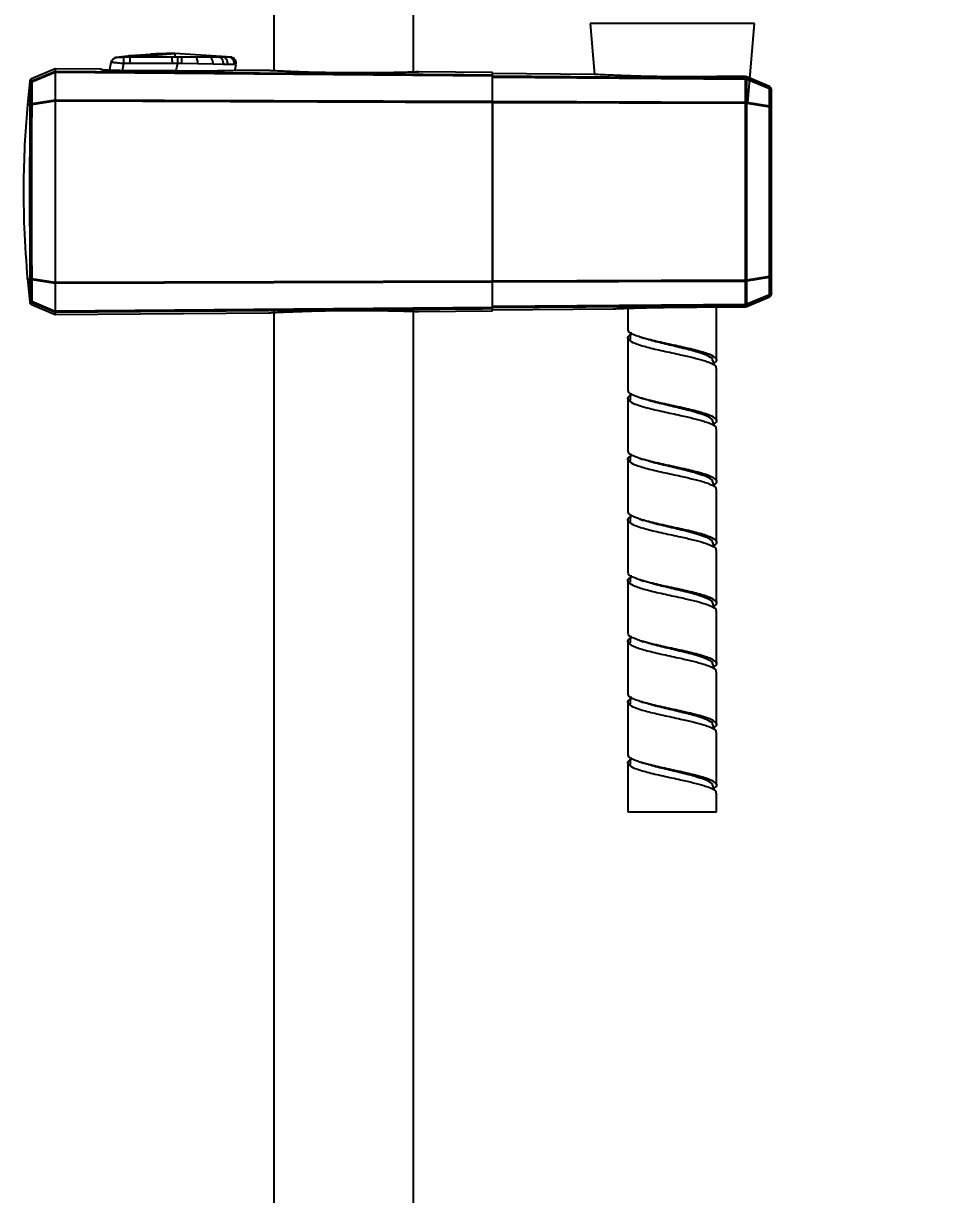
# Model space of a CAD drawing. Header units: millimetres. Extents: x 14183 to 14777, y -4239 to -3399.
# Drawn here: x 14379.57 to 14415.54, y -3830.33 to -3784.12 of the extents above; entities that cross this region are included whole.
import ezdxf

# ---------------------------------------------------------------- set-up
doc = ezdxf.new("R2010")
doc.units = ezdxf.units.MM
doc.header["$LTSCALE"] = 0.1
doc.layers.get('0').update_dxf_attribs({"lineweight": 15})
doc.layers.add('DIM', color=3, linetype='Continuous', lineweight=9)
doc.styles.add('ARIAL', font='arial.ttf')
doc.dimstyles.new('사본 ISO-25', dxfattribs={"dimtxt": 4, "dimasz": 3.5, "dimexe": 0.5, "dimexo": 0.625, "dimgap": 1.5, "dimtad": 1, "dimtih": 1, "dimtoh": 1, "dimdec": 1, "dimlfac": 4, "dimdsep": 46, "dimtxsty": 'ARIAL', "dimcen": 0, "dimclrd": 3, "dimclre": 3, "dimclrt": 3, "dimadec": 1, "dimazin": 0, "dimtfac": 1, "dimtdec": 1, "dimtmove": 0, "dimatfit": 3, "dimfxl": 1.25, "dimtfill": 1, "dimarcsym": 0})

# ---------------------------------------------------------------- blocks, each defined once
blk = doc.blocks.new('*D59')
at = {"layer": 'Defpoints', "color": 0, "transparency": 16777216}
for p in [(14392.195, -3643.287), (14495.735, -4145.343), (14510.029, -4145.343)]:
    blk.add_point(p, dxfattribs=at)
at = {"layer": 'DIM', "color": 3, "lineweight": -2, "transparency": 16777216}
for p, q in [((14392.82, -3643.287), (14510.529, -3643.287)), ((14510.029, -3646.787), (14510.029, -3891.374)), ((14510.029, -4141.843), (14510.029, -3899.618)), ((14496.36, -4145.343), (14510.529, -4145.343))]:
    blk.add_line(p, q, dxfattribs=at)
at = {"layer": 'DIM', "color": 3, "transparency": 16777216}
for points in [[(14509.446, -3646.787), (14510.612, -3646.787), (14510.029, -3643.287)], [(14509.446, -4141.843), (14510.612, -4141.843), (14510.029, -4145.343)]]:
    blk.add_solid(points, dxfattribs=at)
at = {"layer": 'DIM', "color": 3, "transparency": 16777216, "insert": (14510.029, -3895.496), "char_height": 4, "attachment_point": 5, "style": 'ARIAL', "bg_fill": 3, "box_fill_scale": 1.1, "bg_fill_color": 256, "bg_fill_true_color": 13158600, "bg_fill_transparency": 0}
blk.add_mtext('(2280)', dxfattribs=at)

msp = doc.modelspace()

# ---------------------------------------------------------------- linework, layer by layer
at = {"linetype": 'Continuous', "lineweight": 25}
for p, q in [((14389.445, -3732.524), (14389.445, -3785.989)), ((14394.945, -3786.037), (14394.945, -3732.524)), ((14401.918, -3784.116), (14402.086, -3786.128)), ((14408.396, -3784.116), (14401.918, -3784.116)), ((14408.135, -3787.242), (14408.396, -3784.116)), ((14383.17, -3785.478), (14383.241, -3785.457)), ((14383.241, -3785.457), (14383.187, -3785.472)), ((14385.462, -3785.311), (14383.241, -3785.457)), ((14383.247, -3785.458), (14383.241, -3785.457)), ((14383.764, -3785.449), (14383.518, -3785.455)), ((14383.764, -3785.449), (14385.538, -3785.306)), ((14385.538, -3785.449), (14385.438, -3785.449)), ((14387.789, -3785.451), (14385.538, -3785.306)), ((14385.538, -3785.306), (14385.538, -3785.324)), ((14385.538, -3785.324), (14385.538, -3785.449)), ((14385.644, -3785.449), (14385.538, -3785.449)), ((14385.8, -3785.449), (14385.644, -3785.449)), ((14386.369, -3785.447), (14385.8, -3785.449)), ((14386.915, -3785.446), (14386.369, -3785.447)), ((14387.284, -3785.446), (14386.915, -3785.446)), ((14387.439, -3785.445), (14387.284, -3785.446)), ((14387.669, -3785.445), (14387.439, -3785.445)), ((14387.718, -3785.445), (14387.669, -3785.445)), ((14380.82, -3785.905), (14379.886, -3786.302)), ((14379.895, -3786.378), (14380.82, -3785.997)), ((14380.82, -3785.996), (14380.819, -3785.997)), ((14382.621, -3785.921), (14380.82, -3785.905)), ((14380.82, -3785.905), (14380.82, -3785.996)), ((14380.82, -3785.996), (14396.952, -3786.133)), ((14382.621, -3785.945), (14382.621, -3785.921)), ((14382.957, -3785.981), (14383.03, -3785.653)), ((14383.03, -3785.653), (14383.057, -3785.583)), ((14383.03, -3785.653), (14383.03, -3785.651)), ((14383.058, -3785.58), (14383.057, -3785.583)), ((14385.696, -3785.996), (14383.371, -3785.975)), ((14383.371, -3785.976), (14383.371, -3785.975)), ((14385.696, -3785.996), (14383.371, -3785.976)), ((14383.469, -3785.976), (14383.53, -3785.701)), ((14383.763, -3785.694), (14383.53, -3785.701)), ((14385.439, -3785.694), (14383.763, -3785.694)), ((14385.575, -3785.981), (14383.963, -3785.981)), ((14385.644, -3785.694), (14385.439, -3785.694)), ((14385.644, -3785.694), (14385.583, -3785.981)), ((14385.815, -3785.698), (14385.644, -3785.694)), ((14386.443, -3785.711), (14385.815, -3785.698)), ((14387.044, -3785.723), (14386.443, -3785.711)), ((14387.451, -3785.732), (14387.044, -3785.723)), ((14387.622, -3785.736), (14387.451, -3785.732)), ((14387.875, -3785.741), (14387.622, -3785.736)), ((14387.929, -3785.742), (14387.875, -3785.741)), ((14387.906, -3785.983), (14387.954, -3785.749)), ((14389.246, -3785.979), (14388.246, -3785.97)), ((14379.812, -3786.397), (14379.72, -3787.321)), ((14379.812, -3786.402), (14379.819, -3786.492)), ((14379.895, -3786.43), (14379.891, -3787.261)), ((14380.82, -3786.048), (14379.895, -3786.43)), ((14380.82, -3786.053), (14380.82, -3787.14)), ((14398.07, -3786.199), (14380.82, -3786.053)), ((14395.091, -3786.032), (14395.146, -3786.03)), ((14398.07, -3786.056), (14395.146, -3786.03)), ((14396.952, -3786.133), (14398.07, -3786.143)), ((14398.07, -3786.143), (14398.07, -3786.056)), ((14402.086, -3786.128), (14398.07, -3786.093)), ((14398.07, -3786.199), (14398.07, -3786.143)), ((14398.07, -3786.18), (14407.294, -3786.259)), ((14398.07, -3787.197), (14398.07, -3786.199)), ((14398.07, -3786.238), (14408.045, -3786.322)), ((14407.294, -3786.259), (14408.045, -3786.265)), ((14408.045, -3786.214), (14407.352, -3786.208)), ((14408.045, -3786.265), (14408.045, -3786.214)), ((14408.093, -3786.224), (14408.045, -3786.214)), ((14408.045, -3786.265), (14408.093, -3786.275)), ((14408.045, -3787.23), (14408.045, -3786.322)), ((14408.093, -3786.328), (14408.045, -3786.322)), ((14408.093, -3786.275), (14408.093, -3786.224)), ((14408.994, -3786.606), (14408.093, -3786.224)), ((14408.093, -3786.275), (14408.994, -3786.647)), ((14408.093, -3787.235), (14408.093, -3786.328)), ((14408.994, -3786.7), (14408.093, -3786.328)), ((14408.994, -3786.606), (14408.216, -3786.276)), ((14379.819, -3786.562), (14379.815, -3787.321)), ((14379.819, -3786.492), (14379.819, -3786.562)), ((14408.994, -3786.647), (14408.994, -3786.606)), ((14408.994, -3787.377), (14408.994, -3786.7)), ((14409.07, -3787.439), (14409.07, -3786.762)), ((14379.815, -3787.321), (14379.72, -3787.321)), ((14379.816, -3787.352), (14379.815, -3787.321)), ((14379.891, -3787.261), (14379.892, -3787.29)), ((14380.82, -3787.14), (14379.892, -3787.29)), ((14380.82, -3787.185), (14379.892, -3787.333)), ((14379.892, -3787.29), (14379.892, -3787.333)), ((14380.82, -3787.14), (14380.82, -3787.185)), ((14398.07, -3787.197), (14380.82, -3787.14)), ((14398.07, -3787.243), (14380.82, -3787.185)), ((14398.07, -3787.198), (14398.07, -3787.197)), ((14408.045, -3787.23), (14398.07, -3787.198)), ((14398.07, -3787.243), (14398.07, -3787.198)), ((14408.045, -3787.275), (14398.07, -3787.243)), ((14398.07, -3787.243), (14398.07, -3794.268)), ((14398.07, -3794.268), (14398.07, -3787.243)), ((14408.045, -3787.275), (14408.045, -3787.23)), ((14408.093, -3787.235), (14408.045, -3787.23)), ((14408.093, -3787.277), (14408.045, -3787.275)), ((14408.093, -3787.277), (14408.093, -3787.235)), ((14408.994, -3787.377), (14408.093, -3787.235)), ((14408.994, -3787.42), (14408.093, -3787.277)), ((14408.994, -3787.42), (14408.994, -3787.377)), ((14379.72, -3794.185), (14379.812, -3795.114)), ((14379.815, -3794.19), (14379.816, -3794.16)), ((14379.815, -3794.19), (14379.819, -3794.97)), ((14379.892, -3794.221), (14379.891, -3794.25)), ((14379.891, -3794.25), (14379.895, -3795.081)), ((14379.892, -3794.178), (14380.82, -3794.327)), ((14379.892, -3794.178), (14379.892, -3794.221)), ((14379.892, -3794.221), (14380.82, -3794.371)), ((14380.82, -3794.327), (14398.07, -3794.268)), ((14380.82, -3794.371), (14398.07, -3794.315)), ((14380.82, -3794.327), (14380.82, -3794.371)), ((14398.07, -3794.268), (14408.045, -3794.236)), ((14398.07, -3794.268), (14398.07, -3794.314)), ((14398.07, -3794.314), (14408.045, -3794.281)), ((14398.07, -3794.315), (14398.07, -3794.314)), ((14398.07, -3795.312), (14398.07, -3794.315)), ((14408.045, -3794.236), (14408.093, -3794.234)), ((14408.045, -3794.281), (14408.045, -3794.236)), ((14408.045, -3794.281), (14408.093, -3794.276)), ((14408.045, -3795.189), (14408.045, -3794.281)), ((14408.093, -3794.234), (14408.994, -3794.092)), ((14408.093, -3794.276), (14408.994, -3794.134)), ((14408.093, -3794.276), (14408.093, -3794.234)), ((14408.093, -3795.184), (14408.093, -3794.276)), ((14408.994, -3794.134), (14408.994, -3794.092)), ((14408.994, -3794.811), (14408.994, -3794.134)), ((14409.07, -3794.749), (14409.07, -3794.072)), ((14380.82, -3794.371), (14380.82, -3795.459)), ((14379.819, -3795.019), (14379.812, -3795.109)), ((14379.819, -3794.97), (14379.819, -3795.019)), ((14379.886, -3795.21), (14380.82, -3795.606)), ((14379.895, -3795.081), (14380.82, -3795.463)), ((14379.895, -3795.133), (14380.82, -3795.515)), ((14398.07, -3795.274), (14408.045, -3795.189)), ((14398.07, -3795.331), (14407.284, -3795.253)), ((14407.284, -3795.253), (14408.045, -3795.246)), ((14408.045, -3795.189), (14408.093, -3795.184)), ((14408.045, -3795.246), (14408.093, -3795.236)), ((14408.045, -3795.298), (14408.045, -3795.246)), ((14408.093, -3795.184), (14408.994, -3794.811)), ((14408.994, -3794.864), (14408.093, -3795.236)), ((14408.093, -3795.288), (14408.994, -3794.905)), ((14408.093, -3795.288), (14408.093, -3795.236)), ((14408.994, -3794.864), (14408.994, -3794.905)), ((14380.82, -3795.515), (14380.819, -3795.515)), ((14380.82, -3795.459), (14398.07, -3795.312)), ((14380.82, -3795.515), (14397.667, -3795.372)), ((14380.82, -3795.606), (14389.246, -3795.533)), ((14389.445, -3795.406), (14389.445, -3862.231)), ((14394.945, -3862.231), (14394.945, -3795.47)), ((14395.113, -3795.48), (14395.082, -3795.479)), ((14395.146, -3795.481), (14398.07, -3795.456)), ((14397.667, -3795.372), (14398.07, -3795.369)), ((14398.07, -3795.369), (14398.07, -3795.312)), ((14398.07, -3795.456), (14398.07, -3795.369)), ((14398.07, -3795.418), (14402.827, -3795.377)), ((14403.407, -3795.354), (14403.407, -3796.201)), ((14406.121, -3795.314), (14408.045, -3795.298)), ((14406.907, -3797.399), (14406.907, -3795.319)), ((14408.045, -3795.298), (14408.093, -3795.288)), ((14403.407, -3796.517), (14403.407, -3798.597)), ((14406.907, -3799.795), (14406.907, -3797.714)), ((14403.407, -3798.912), (14403.407, -3800.993)), ((14406.907, -3802.191), (14406.907, -3800.11)), ((14403.407, -3801.308), (14403.407, -3803.389)), ((14406.907, -3804.587), (14406.907, -3802.506)), ((14403.407, -3803.704), (14403.407, -3805.784)), ((14406.907, -3806.982), (14406.907, -3804.902)), ((14403.407, -3806.1), (14403.407, -3808.18)), ((14406.907, -3809.378), (14406.907, -3807.298)), ((14403.407, -3808.496), (14403.407, -3810.576)), ((14406.907, -3811.774), (14406.907, -3809.694)), ((14403.407, -3810.892), (14403.407, -3812.972)), ((14406.907, -3814.17), (14406.907, -3812.089)), ((14403.407, -3813.287), (14403.407, -3815.231)), ((14406.907, -3815.231), (14406.907, -3814.485)), ((14403.407, -3815.231), (14406.907, -3815.231))]:
    msp.add_line(p, q, dxfattribs=at)
at = {"linetype": 'Continuous', "lineweight": 25, "flags": 128}
msp.add_lwpolyline([(14385.438, -3785.449), (14384.601, -3785.449), (14383.764, -3785.449)], dxfattribs=at)
at = {"linetype": 'Continuous', "lineweight": 25}
for centre, start, end in [((14382.62, -3786.046), 46.6365, 89.5), ((14408.945, -3786.762), 0.016, 67.0427)]:
    msp.add_arc(centre, 0.125, start, end, dxfattribs=at)
for centre, major_axis, start_param, end_param in [((14380.531, -3786.119), (0.287, 0.075), 6.194083, 6.234241), ((14380.531, -3795.393), (0.287, -0.075), 0.048937, 0.089071)]:
    msp.add_ellipse(centre, major_axis=major_axis, ratio=0.34207, start_param=start_param, end_param=end_param, dxfattribs=at)
for points, knots in [([(14383.109, -3785.518), (14383.107, -3785.519), (14383.085, -3785.534), (14383.054, -3785.579), (14383.038, -3785.627), (14383.03, -3785.651)], [0, 0, 0, 0, 0.026036, 0.524539, 1, 1, 1, 1]), ([(14383.03, -3785.652), (14383.037, -3785.628), (14383.052, -3785.578), (14383.088, -3785.54), (14383.107, -3785.52)], [0, 0, 0, 0, 0.487168, 1, 1, 1, 1]), ([(14383.105, -3785.52), (14383.087, -3785.54), (14383.051, -3785.58), (14383.037, -3785.628), (14383.03, -3785.652)], [0, 0, 0, 0, 0.501203, 1, 1, 1, 1]), ([(14383.057, -3785.583), (14383.057, -3785.582), (14383.066, -3785.558), (14383.106, -3785.519), (14383.17, -3785.473), (14383.222, -3785.463), (14383.247, -3785.458)], [0, 0, 0, 0, 0.00056, 0.33912, 0.67768, 1, 1, 1, 1]), ([(14383.172, -3785.477), (14383.148, -3785.49), (14383.102, -3785.515), (14383.072, -3785.559), (14383.057, -3785.581)], [0, 0, 0, 0, 0.502405, 1, 1, 1, 1]), ([(14383.245, -3785.457), (14383.22, -3785.461), (14383.169, -3785.472), (14383.127, -3785.504), (14383.106, -3785.52)], [0, 0, 0, 0, 0.487692, 1, 1, 1, 1]), ([(14383.13, -3785.504), (14383.143, -3785.494), (14383.175, -3785.47), (14383.216, -3785.462), (14383.241, -3785.457)], [0, 0, 0, 0, 0.376477, 1, 1, 1, 1]), ([(14383.888, -3785.386), (14383.822, -3785.391), (14383.577, -3785.412), (14383.375, -3785.439), (14383.227, -3785.459)], [0, 0, 0, 0, 0.2662425, 1, 1, 1, 1]), ([(14383.228, -3785.459), (14383.484, -3785.428), (14384.014, -3785.364), (14384.497, -3785.337), (14384.747, -3785.324)], [0, 0, 0, 0, 0.483627, 1, 1, 1, 1]), ([(14383.518, -3785.455), (14383.484, -3785.456), (14383.414, -3785.459), (14383.326, -3785.46), (14383.261, -3785.461), (14383.252, -3785.459), (14383.247, -3785.458)], [0, 0, 0, 0, 0.248045, 0.498864, 0.750085, 1, 1, 1, 1]), ([(14383.53, -3785.701), (14383.529, -3785.671), (14383.526, -3785.611), (14383.522, -3785.531), (14383.519, -3785.473), (14383.518, -3785.46), (14383.518, -3785.455)], [0, 0, 0, 0, 0.241437, 0.5, 0.758563, 1, 1, 1, 1]), ([(14383.764, -3785.449), (14383.764, -3785.456), (14383.764, -3785.47), (14383.763, -3785.528), (14383.763, -3785.606), (14383.763, -3785.666), (14383.763, -3785.694)], [0, 0, 0, 0, 0.24193, 0.5, 0.75807, 1, 1, 1, 1]), ([(14385.538, -3785.306), (14385.306, -3785.307), (14384.986, -3785.309), (14384.683, -3785.328), (14384.601, -3785.333)], [0, 0, 0, 0, 0.72702, 1, 1, 1, 1]), ([(14385.439, -3785.694), (14385.439, -3785.666), (14385.439, -3785.606), (14385.438, -3785.528), (14385.438, -3785.47), (14385.438, -3785.456), (14385.438, -3785.449)], [0, 0, 0, 0, 0.2419346, 0.5000233, 0.7580994, 1, 1, 1, 1]), ([(14385.644, -3785.449), (14385.644, -3785.455), (14385.644, -3785.47), (14385.644, -3785.528), (14385.644, -3785.606), (14385.644, -3785.665), (14385.644, -3785.694)], [0, 0, 0, 0, 0.241921, 0.500001, 0.758082, 1, 1, 1, 1]), ([(14385.815, -3785.698), (14385.815, -3785.669), (14385.815, -3785.609), (14385.811, -3785.529), (14385.806, -3785.47), (14385.802, -3785.456), (14385.8, -3785.449)], [0, 0, 0, 0, 0.241736, 0.5, 0.758264, 1, 1, 1, 1]), ([(14386.443, -3785.711), (14386.443, -3785.681), (14386.442, -3785.618), (14386.425, -3785.533), (14386.4, -3785.47), (14386.379, -3785.455), (14386.369, -3785.447)], [0, 0, 0, 0, 0.241013, 0.5, 0.758987, 1, 1, 1, 1]), ([(14387.044, -3785.723), (14387.044, -3785.692), (14387.044, -3785.644), (14387.03, -3785.583), (14387.014, -3785.54), (14386.993, -3785.503), (14386.961, -3785.465), (14386.933, -3785.454), (14386.915, -3785.446)], [0, 0, 0, 0, 0.239658, 0.36849, 0.499999, 0.631509, 0.76034, 1, 1, 1, 1]), ([(14387.451, -3785.732), (14387.452, -3785.7), (14387.454, -3785.651), (14387.436, -3785.587), (14387.416, -3785.542), (14387.388, -3785.504), (14387.346, -3785.465), (14387.308, -3785.453), (14387.284, -3785.446)], [0, 0, 0, 0, 0.239103, 0.368136, 0.500005, 0.631874, 0.760904, 1, 1, 1, 1]), ([(14387.622, -3785.736), (14387.623, -3785.703), (14387.626, -3785.653), (14387.607, -3785.589), (14387.584, -3785.544), (14387.554, -3785.505), (14387.507, -3785.465), (14387.466, -3785.453), (14387.439, -3785.445)], [0, 0, 0, 0, 0.2388705, 0.3679837, 0.5000002, 0.6320167, 0.7611298, 1, 1, 1, 1]), ([(14387.875, -3785.741), (14387.878, -3785.708), (14387.882, -3785.658), (14387.861, -3785.592), (14387.835, -3785.545), (14387.8, -3785.505), (14387.747, -3785.464), (14387.699, -3785.453), (14387.669, -3785.445)], [0, 0, 0, 0, 0.23852, 0.367769, 0.500024, 0.632275, 0.761514, 1, 1, 1, 1]), ([(14387.929, -3785.742), (14387.932, -3785.709), (14387.936, -3785.659), (14387.915, -3785.593), (14387.889, -3785.546), (14387.853, -3785.506), (14387.799, -3785.464), (14387.75, -3785.453), (14387.718, -3785.445)], [0, 0, 0, 0, 0.23843, 0.367698, 0.499996, 0.632295, 0.761565, 1, 1, 1, 1]), ([(14387.955, -3785.743), (14387.958, -3785.71), (14387.963, -3785.659), (14387.941, -3785.592), (14387.914, -3785.545), (14387.878, -3785.505), (14387.822, -3785.464), (14387.772, -3785.452), (14387.739, -3785.445)], [0, 0, 0, 0, 0.2386263, 0.3680619, 0.5005056, 0.632874, 0.7620944, 1, 1, 1, 1]), ([(14380.82, -3785.997), (14380.819, -3785.999), (14380.817, -3786.004), (14380.818, -3786.025), (14380.819, -3786.042), (14380.819, -3786.049)], [0, 0, 0, 0, 0.384998, 0.769815, 1, 1, 1, 1]), ([(14383.371, -3785.976), (14383.272, -3785.974), (14383.076, -3785.972), (14382.828, -3785.963), (14382.655, -3785.953), (14382.632, -3785.948), (14382.621, -3785.945)], [0, 0, 0, 0, 0.249783, 0.499675, 0.749756, 1, 1, 1, 1]), ([(14383.53, -3785.701), (14383.494, -3785.698), (14383.424, -3785.692), (14383.3, -3785.681), (14383.192, -3785.671), (14383.111, -3785.663), (14383.047, -3785.656), (14383.036, -3785.654), (14383.03, -3785.653)], [0, 0, 0, 0, 0.13944, 0.268761, 0.4962, 0.627562, 0.755457, 1, 1, 1, 1]), ([(14385.575, -3785.981), (14385.762, -3785.981), (14386.136, -3785.981), (14386.665, -3785.981), (14387.057, -3785.981), (14387.29, -3785.981), (14387.396, -3785.981), (14387.446, -3785.981), (14387.471, -3785.981), (14387.483, -3785.981), (14387.489, -3785.981), (14387.492, -3785.981), (14387.492, -3785.981), (14387.492, -3785.981)], [0, 0, 0, 0, 0.249834, 0.499652, 0.749472, 0.87459, 0.93718, 0.968478, 0.984508, 0.991953, 0.995951, 0.998008, 1, 1, 1, 1]), ([(14388.246, -3785.97), (14388.246, -3785.97), (14388.262, -3785.969), (14388.205, -3785.971), (14388.069, -3785.975), (14387.829, -3785.981), (14387.511, -3785.988), (14387.121, -3785.994), (14386.678, -3785.998), (14386.196, -3785.999), (14385.863, -3785.997), (14385.696, -3785.996)], [0, 0, 0, 0, 0.000056, 0.125186, 0.250286, 0.375352, 0.500359, 0.625327, 0.750243, 0.875128, 1, 1, 1, 1]), ([(14395.146, -3786.03), (14395.135, -3786.031), (14395.113, -3786.031), (14394.938, -3786.037), (14394.665, -3786.046), (14394.295, -3786.055), (14393.845, -3786.064), (14393.332, -3786.07), (14392.775, -3786.072), (14392.195, -3786.07), (14391.616, -3786.062), (14391.059, -3786.05), (14390.546, -3786.035), (14390.096, -3786.018), (14389.727, -3786.002), (14389.454, -3785.989), (14389.279, -3785.98), (14389.257, -3785.979), (14389.246, -3785.979)], [0, 0, 0, 0, 0.062556, 0.125109, 0.187647, 0.250163, 0.31266, 0.375135, 0.437577, 0.500014, 0.562455, 0.624911, 0.68738, 0.749861, 0.812371, 0.874901, 0.937447, 1, 1, 1, 1]), ([(14379.887, -3786.301), (14379.877, -3786.306), (14379.858, -3786.316), (14379.834, -3786.341), (14379.817, -3786.37), (14379.814, -3786.392), (14379.812, -3786.403)], [0, 0, 0, 0, 0.245472, 0.499873, 0.754351, 1, 1, 1, 1]), ([(14379.819, -3786.492), (14379.821, -3786.478), (14379.823, -3786.454), (14379.841, -3786.421), (14379.864, -3786.395), (14379.885, -3786.384), (14379.895, -3786.378)], [0, 0, 0, 0, 0.292537, 0.499927, 0.764071, 1, 1, 1, 1]), ([(14379.895, -3786.43), (14379.885, -3786.433), (14379.863, -3786.439), (14379.839, -3786.454), (14379.823, -3786.472), (14379.82, -3786.485), (14379.819, -3786.492)], [0, 0, 0, 0, 0.25, 0.5, 0.75, 1, 1, 1, 1]), ([(14379.888, -3786.305), (14379.887, -3786.304), (14379.887, -3786.302), (14379.889, -3786.327), (14379.893, -3786.362), (14379.895, -3786.378)], [0, 0, 0, 0, 0.225084, 0.637624, 1, 1, 1, 1]), ([(14379.895, -3786.378), (14379.894, -3786.38), (14379.891, -3786.384), (14379.89, -3786.396), (14379.891, -3786.411), (14379.894, -3786.424), (14379.895, -3786.43)], [0, 0, 0, 0, 0.2754751, 0.49995, 0.770254, 1, 1, 1, 1]), ([(14407.352, -3786.208), (14407.124, -3786.212), (14406.667, -3786.222), (14405.799, -3786.229), (14404.889, -3786.223), (14403.999, -3786.206), (14403.209, -3786.18), (14402.595, -3786.154), (14402.186, -3786.133), (14402.133, -3786.13), (14402.107, -3786.128)], [0, 0, 0, 0, 0.124977, 0.249849, 0.374673, 0.499521, 0.624458, 0.749534, 0.874734, 1, 1, 1, 1]), ([(14408.093, -3786.328), (14408.094, -3786.321), (14408.097, -3786.307), (14408.098, -3786.291), (14408.097, -3786.279), (14408.094, -3786.276), (14408.093, -3786.275)], [0, 0, 0, 0, 0.249875, 0.50022, 0.749996, 1, 1, 1, 1]), ([(14409.07, -3786.721), (14409.069, -3786.709), (14409.067, -3786.685), (14409.05, -3786.652), (14409.026, -3786.623), (14409.005, -3786.612), (14408.994, -3786.606)], [0, 0, 0, 0, 0.248773, 0.497966, 0.747792, 1, 1, 1, 1]), ([(14408.994, -3786.7), (14408.995, -3786.692), (14408.998, -3786.679), (14408.999, -3786.663), (14408.998, -3786.652), (14408.995, -3786.649), (14408.994, -3786.647)], [0, 0, 0, 0, 0.2769402, 0.4999949, 0.771233, 1, 1, 1, 1]), ([(14379.72, -3787.321), (14379.684, -3787.788), (14379.606, -3788.794), (14379.56, -3790.416), (14379.578, -3792.254), (14379.673, -3793.548), (14379.724, -3794.231)], [0, 0, 0, 0, 0.203132, 0.43751, 0.703134, 1, 1, 1, 1]), ([(14379.816, -3787.352), (14379.814, -3787.915), (14379.811, -3789.043), (14379.811, -3790.185), (14379.811, -3790.756)], [0, 0, 0, 0, 0.499957, 1, 1, 1, 1]), ([(14379.891, -3787.261), (14379.882, -3787.264), (14379.866, -3787.269), (14379.842, -3787.281), (14379.825, -3787.296), (14379.817, -3787.311), (14379.816, -3787.319), (14379.815, -3787.321)], [0, 0, 0, 0, 0.211374, 0.398449, 0.697939, 0.898362, 1, 1, 1, 1]), ([(14379.892, -3787.29), (14379.883, -3787.293), (14379.862, -3787.299), (14379.839, -3787.313), (14379.821, -3787.331), (14379.818, -3787.344), (14379.816, -3787.352)], [0, 0, 0, 0, 0.216815, 0.500044, 0.703069, 1, 1, 1, 1]), ([(14379.892, -3787.333), (14379.89, -3787.872), (14379.887, -3789.006), (14379.887, -3790.153), (14379.887, -3790.756)], [0, 0, 0, 0, 0.475101, 1, 1, 1, 1]), ([(14380.82, -3787.185), (14380.82, -3787.767), (14380.82, -3788.931), (14380.82, -3790.717), (14380.82, -3792.524), (14380.82, -3793.726), (14380.82, -3794.327)], [0, 0, 0, 0, 0.2459426, 0.4918852, 0.7459426, 1, 1, 1, 1]), ([(14398.07, -3787.243), (14398.07, -3787.229), (14398.07, -3787.213), (14398.07, -3787.199), (14398.07, -3787.197)], [0, 0, 0, 0, 0.841366, 1, 1, 1, 1]), ([(14408.994, -3794.092), (14408.994, -3793.354), (14408.994, -3791.878), (14408.994, -3789.634), (14408.994, -3788.158), (14408.994, -3787.42)], [0, 0, 0, 0, 0.333333, 0.666667, 1, 1, 1, 1]), ([(14409.07, -3787.439), (14409.069, -3787.437), (14409.066, -3787.433), (14409.05, -3787.427), (14409.026, -3787.422), (14409.004, -3787.42), (14408.994, -3787.42)], [0, 0, 0, 0, 0.263553, 0.49999, 0.755392, 1, 1, 1, 1]), ([(14409.07, -3794.072), (14409.07, -3793.339), (14409.07, -3791.871), (14409.07, -3789.64), (14409.07, -3788.173), (14409.07, -3787.439)], [0, 0, 0, 0, 0.333235, 0.666755, 1, 1, 1, 1]), ([(14379.887, -3790.756), (14379.877, -3790.756), (14379.857, -3790.756), (14379.834, -3790.756), (14379.817, -3790.756), (14379.813, -3790.756), (14379.811, -3790.756)], [0, 0, 0, 0, 0.245615, 0.500002, 0.754388, 1, 1, 1, 1]), ([(14379.811, -3790.756), (14379.811, -3791.326), (14379.811, -3792.468), (14379.814, -3793.596), (14379.816, -3794.16)], [0, 0, 0, 0, 0.5000427, 1, 1, 1, 1]), ([(14379.887, -3790.756), (14379.887, -3791.358), (14379.887, -3792.505), (14379.89, -3793.64), (14379.892, -3794.178)], [0, 0, 0, 0, 0.524892, 1, 1, 1, 1]), ([(14379.72, -3794.19), (14379.72, -3794.19), (14379.688, -3794.19), (14379.752, -3794.19), (14379.815, -3794.19)], [0, 0, 0, 0, 0.000041, 1, 1, 1, 1]), ([(14379.816, -3794.16), (14379.818, -3794.162), (14379.821, -3794.166), (14379.839, -3794.172), (14379.862, -3794.176), (14379.883, -3794.178), (14379.892, -3794.178)], [0, 0, 0, 0, 0.296919, 0.499953, 0.783097, 1, 1, 1, 1]), ([(14379.816, -3794.16), (14379.817, -3794.166), (14379.82, -3794.179), (14379.837, -3794.197), (14379.86, -3794.212), (14379.881, -3794.218), (14379.892, -3794.221)], [0, 0, 0, 0, 0.250001, 0.500003, 0.750004, 1, 1, 1, 1]), ([(14398.07, -3794.315), (14398.07, -3794.302), (14398.07, -3794.287), (14398.07, -3794.271), (14398.07, -3794.268)], [0, 0, 0, 0, 0.841366, 1, 1, 1, 1]), ([(14409.07, -3794.749), (14409.069, -3794.761), (14409.067, -3794.786), (14409.051, -3794.817), (14409.032, -3794.84), (14409.014, -3794.854), (14409.002, -3794.86), (14408.996, -3794.863), (14408.994, -3794.864), (14408.994, -3794.864), (14408.994, -3794.864)], [0, 0, 0, 0, 0.249748, 0.499496, 0.709459, 0.862966, 0.959847, 0.98702, 0.995285, 1, 1, 1, 1]), ([(14408.994, -3794.905), (14409.004, -3794.899), (14409.026, -3794.888), (14409.05, -3794.86), (14409.067, -3794.827), (14409.069, -3794.802), (14409.07, -3794.79)], [0, 0, 0, 0, 0.248619, 0.497711, 0.747636, 1, 1, 1, 1]), ([(14379.812, -3795.108), (14379.814, -3795.119), (14379.817, -3795.141), (14379.834, -3795.17), (14379.858, -3795.195), (14379.877, -3795.205), (14379.887, -3795.21)], [0, 0, 0, 0, 0.245649, 0.500127, 0.754528, 1, 1, 1, 1]), ([(14379.819, -3795.019), (14379.821, -3795.027), (14379.823, -3795.04), (14379.841, -3795.058), (14379.864, -3795.072), (14379.885, -3795.078), (14379.895, -3795.081)], [0, 0, 0, 0, 0.292476, 0.499933, 0.764068, 1, 1, 1, 1]), ([(14379.895, -3795.133), (14379.893, -3795.149), (14379.889, -3795.184), (14379.887, -3795.209), (14379.887, -3795.207), (14379.888, -3795.206)], [0, 0, 0, 0, 0.362369, 0.774911, 1, 1, 1, 1]), ([(14379.895, -3795.081), (14379.894, -3795.088), (14379.891, -3795.102), (14379.89, -3795.117), (14379.891, -3795.128), (14379.894, -3795.131), (14379.895, -3795.133)], [0, 0, 0, 0, 0.276166, 0.499928, 0.770698, 1, 1, 1, 1]), ([(14408.093, -3795.236), (14408.094, -3795.235), (14408.097, -3795.231), (14408.098, -3795.22), (14408.097, -3795.204), (14408.094, -3795.191), (14408.093, -3795.184)], [0, 0, 0, 0, 0.249881, 0.500227, 0.750007, 1, 1, 1, 1]), ([(14408.994, -3794.864), (14408.995, -3794.862), (14408.998, -3794.859), (14408.999, -3794.847), (14408.998, -3794.831), (14408.995, -3794.818), (14408.994, -3794.811)], [0, 0, 0, 0, 0.2771266, 0.4998795, 0.7712672, 1, 1, 1, 1]), ([(14380.819, -3795.463), (14380.819, -3795.473), (14380.817, -3795.494), (14380.818, -3795.51), (14380.819, -3795.513), (14380.82, -3795.515)], [0, 0, 0, 0, 0.3850298, 0.7698792, 1, 1, 1, 1]), ([(14380.82, -3795.515), (14380.82, -3795.576), (14380.82, -3795.637), (14380.82, -3795.606), (14380.82, -3795.606)], [0, 0, 0, 0, 0.998652, 1, 1, 1, 1]), ([(14389.246, -3795.533), (14389.257, -3795.532), (14389.279, -3795.531), (14389.453, -3795.522), (14389.73, -3795.509), (14390.003, -3795.497), (14390.203, -3795.489), (14390.251, -3795.488)], [0, 0, 0, 0, 0.231753, 0.463481, 0.695145, 0.926736, 1, 1, 1, 1]), ([(14390.251, -3795.488), (14390.35, -3795.484), (14390.595, -3795.475), (14391.061, -3795.461), (14391.616, -3795.449), (14392.195, -3795.441), (14392.774, -3795.439), (14393.332, -3795.441), (14393.845, -3795.448), (14394.295, -3795.456), (14394.664, -3795.466), (14394.937, -3795.474), (14395.113, -3795.48), (14395.135, -3795.481), (14395.146, -3795.481)], [0, 0, 0, 0, 0.058498, 0.144056, 0.229593, 0.315116, 0.400634, 0.486175, 0.571741, 0.657346, 0.742972, 0.828624, 0.914303, 1, 1, 1, 1]), ([(14402.827, -3795.377), (14402.841, -3795.376), (14402.869, -3795.375), (14403.09, -3795.366), (14403.427, -3795.353), (14403.876, -3795.339), (14404.408, -3795.326), (14404.987, -3795.317), (14405.577, -3795.313), (14405.941, -3795.314), (14406.121, -3795.314)], [0, 0, 0, 0, 0.124831, 0.248821, 0.372918, 0.498494, 0.624746, 0.75059, 0.876317, 1, 1, 1, 1]), ([(14403.512, -3796.4), (14403.487, -3796.413), (14403.366, -3796.476), (14403.406, -3796.588), (14403.652, -3796.738), (14404.148, -3796.888), (14404.791, -3797.037), (14405.44, -3797.176), (14405.994, -3797.303), (14406.367, -3797.403), (14406.686, -3797.513), (14406.897, -3797.612), (14406.88, -3797.688), (14406.874, -3797.714)], [0, 0, 0, 0, 0.029072, 0.142921, 0.25677, 0.37062, 0.484469, 0.598318, 0.686437, 0.774419, 0.826708, 0.940557, 1, 1, 1, 1]), ([(14406.79, -3797.524), (14406.816, -3797.511), (14406.944, -3797.448), (14406.915, -3797.335), (14406.682, -3797.186), (14406.197, -3797.036), (14405.558, -3796.886), (14404.858, -3796.736), (14404.202, -3796.587), (14403.698, -3796.437), (14403.434, -3796.308), (14403.424, -3796.23), (14403.42, -3796.201)], [0, 0, 0, 0, 0.0296499, 0.1428026, 0.2559552, 0.3691079, 0.4822605, 0.5954132, 0.7085658, 0.8217185, 0.9348711, 1, 1, 1, 1]), ([(14403.53, -3796.304), (14403.52, -3796.351), (14403.5, -3796.444), (14403.495, -3796.536), (14403.492, -3796.582)], [0, 0, 0, 0, 0.4978907, 1, 1, 1, 1]), ([(14403.877, -3796.487), (14403.902, -3796.495), (14403.952, -3796.511), (14404.001, -3796.528), (14404.025, -3796.536)], [0, 0, 0, 0, 0.501992, 1, 1, 1, 1]), ([(14406.739, -3797.413), (14406.743, -3797.397), (14406.761, -3797.333), (14406.543, -3797.218), (14406.114, -3797.068), (14405.52, -3796.918), (14404.883, -3796.768), (14404.349, -3796.641), (14404.124, -3796.563), (14404.043, -3796.535)], [0, 0, 0, 0, 0.051396, 0.221982, 0.392569, 0.563155, 0.733741, 0.904327, 1, 1, 1, 1]), ([(14406.807, -3797.601), (14406.804, -3797.588), (14406.79, -3797.525), (14406.776, -3797.462), (14406.764, -3797.412)], [0, 0, 0, 0, 0.205989, 1, 1, 1, 1]), ([(14403.512, -3798.796), (14403.487, -3798.809), (14403.366, -3798.871), (14403.406, -3798.984), (14403.652, -3799.134), (14404.148, -3799.283), (14404.791, -3799.433), (14405.44, -3799.572), (14405.994, -3799.699), (14406.367, -3799.798), (14406.686, -3799.909), (14406.897, -3800.008), (14406.88, -3800.084), (14406.874, -3800.11)], [0, 0, 0, 0, 0.029072, 0.142921, 0.25677, 0.37062, 0.484469, 0.598318, 0.686437, 0.774419, 0.826708, 0.940557, 1, 1, 1, 1]), ([(14406.79, -3799.92), (14406.816, -3799.907), (14406.944, -3799.844), (14406.915, -3799.731), (14406.682, -3799.581), (14406.197, -3799.432), (14405.558, -3799.282), (14404.858, -3799.132), (14404.202, -3798.982), (14403.698, -3798.833), (14403.434, -3798.704), (14403.424, -3798.626), (14403.42, -3798.597)], [0, 0, 0, 0, 0.02965, 0.142803, 0.255955, 0.369108, 0.482261, 0.595413, 0.708566, 0.821718, 0.934871, 1, 1, 1, 1]), ([(14403.53, -3798.7), (14403.52, -3798.747), (14403.5, -3798.84), (14403.495, -3798.931), (14403.492, -3798.977)], [0, 0, 0, 0, 0.497891, 1, 1, 1, 1]), ([(14403.877, -3798.883), (14403.902, -3798.891), (14403.952, -3798.907), (14404.001, -3798.923), (14404.025, -3798.931)], [0, 0, 0, 0, 0.501992, 1, 1, 1, 1]), ([(14406.739, -3799.808), (14406.743, -3799.793), (14406.761, -3799.728), (14406.543, -3799.614), (14406.114, -3799.464), (14405.52, -3799.314), (14404.883, -3799.164), (14404.349, -3799.036), (14404.124, -3798.959), (14404.043, -3798.931)], [0, 0, 0, 0, 0.0513962, 0.2219824, 0.3925686, 0.5631549, 0.7337411, 0.9043273, 1, 1, 1, 1]), ([(14406.807, -3799.997), (14406.804, -3799.984), (14406.79, -3799.921), (14406.776, -3799.858), (14406.764, -3799.808)], [0, 0, 0, 0, 0.205989, 1, 1, 1, 1]), ([(14403.512, -3801.192), (14403.487, -3801.205), (14403.366, -3801.267), (14403.406, -3801.38), (14403.652, -3801.53), (14404.148, -3801.679), (14404.791, -3801.829), (14405.44, -3801.967), (14405.994, -3802.095), (14406.367, -3802.194), (14406.686, -3802.305), (14406.897, -3802.404), (14406.88, -3802.48), (14406.874, -3802.506)], [0, 0, 0, 0, 0.029072, 0.142921, 0.25677, 0.37062, 0.484469, 0.598318, 0.686437, 0.774419, 0.826708, 0.940557, 1, 1, 1, 1]), ([(14406.79, -3802.316), (14406.816, -3802.303), (14406.944, -3802.24), (14406.915, -3802.127), (14406.682, -3801.977), (14406.197, -3801.827), (14405.558, -3801.678), (14404.858, -3801.528), (14404.202, -3801.378), (14403.698, -3801.229), (14403.434, -3801.1), (14403.424, -3801.021), (14403.42, -3800.993)], [0, 0, 0, 0, 0.02965, 0.142803, 0.255955, 0.369108, 0.482261, 0.595413, 0.708566, 0.821718, 0.934871, 1, 1, 1, 1]), ([(14403.53, -3801.096), (14403.52, -3801.142), (14403.5, -3801.236), (14403.495, -3801.327), (14403.492, -3801.373)], [0, 0, 0, 0, 0.497891, 1, 1, 1, 1]), ([(14403.877, -3801.279), (14403.902, -3801.287), (14403.952, -3801.303), (14404.001, -3801.319), (14404.025, -3801.327)], [0, 0, 0, 0, 0.501992, 1, 1, 1, 1]), ([(14406.739, -3802.204), (14406.743, -3802.189), (14406.761, -3802.124), (14406.543, -3802.009), (14406.114, -3801.86), (14405.52, -3801.71), (14404.883, -3801.56), (14404.349, -3801.432), (14404.124, -3801.354), (14404.043, -3801.326)], [0, 0, 0, 0, 0.051396, 0.221982, 0.392569, 0.563155, 0.733741, 0.904327, 1, 1, 1, 1]), ([(14406.807, -3802.392), (14406.804, -3802.379), (14406.79, -3802.316), (14406.776, -3802.253), (14406.764, -3802.203)], [0, 0, 0, 0, 0.205989, 1, 1, 1, 1]), ([(14406.79, -3804.712), (14406.816, -3804.699), (14406.944, -3804.636), (14406.915, -3804.523), (14406.682, -3804.373), (14406.197, -3804.223), (14405.558, -3804.074), (14404.858, -3803.924), (14404.202, -3803.774), (14403.698, -3803.624), (14403.434, -3803.496), (14403.424, -3803.417), (14403.42, -3803.389)], [0, 0, 0, 0, 0.02965, 0.142803, 0.255955, 0.369108, 0.482261, 0.595413, 0.708566, 0.821718, 0.934871, 1, 1, 1, 1]), ([(14403.53, -3803.492), (14403.52, -3803.538), (14403.5, -3803.631), (14403.495, -3803.723), (14403.492, -3803.769)], [0, 0, 0, 0, 0.497891, 1, 1, 1, 1]), ([(14403.512, -3803.588), (14403.487, -3803.6), (14403.366, -3803.663), (14403.406, -3803.776), (14403.652, -3803.925), (14404.148, -3804.075), (14404.791, -3804.225), (14405.44, -3804.363), (14405.994, -3804.49), (14406.367, -3804.59), (14406.686, -3804.701), (14406.897, -3804.8), (14406.88, -3804.876), (14406.874, -3804.902)], [0, 0, 0, 0, 0.029072, 0.142921, 0.25677, 0.37062, 0.484469, 0.598318, 0.686437, 0.774419, 0.826708, 0.940557, 1, 1, 1, 1]), ([(14403.877, -3803.675), (14403.902, -3803.683), (14403.952, -3803.699), (14404.001, -3803.715), (14404.025, -3803.723)], [0, 0, 0, 0, 0.5019919, 1, 1, 1, 1]), ([(14406.739, -3804.6), (14406.743, -3804.585), (14406.761, -3804.52), (14406.543, -3804.405), (14406.114, -3804.255), (14405.52, -3804.106), (14404.883, -3803.956), (14404.349, -3803.828), (14404.124, -3803.75), (14404.043, -3803.722)], [0, 0, 0, 0, 0.051396, 0.221982, 0.392569, 0.563155, 0.733741, 0.904327, 1, 1, 1, 1]), ([(14406.807, -3804.788), (14406.804, -3804.775), (14406.79, -3804.712), (14406.776, -3804.649), (14406.764, -3804.599)], [0, 0, 0, 0, 0.205989, 1, 1, 1, 1]), ([(14406.79, -3807.108), (14406.816, -3807.095), (14406.944, -3807.032), (14406.915, -3806.919), (14406.682, -3806.769), (14406.197, -3806.619), (14405.558, -3806.469), (14404.858, -3806.32), (14404.202, -3806.17), (14403.698, -3806.02), (14403.434, -3805.892), (14403.424, -3805.813), (14403.42, -3805.784)], [0, 0, 0, 0, 0.0296499, 0.1428026, 0.2559552, 0.3691079, 0.4822605, 0.5954132, 0.7085658, 0.8217185, 0.9348711, 1, 1, 1, 1]), ([(14403.512, -3805.983), (14403.487, -3805.996), (14403.366, -3806.059), (14403.406, -3806.171), (14403.652, -3806.321), (14404.148, -3806.471), (14404.791, -3806.621), (14405.44, -3806.759), (14405.994, -3806.886), (14406.367, -3806.986), (14406.686, -3807.097), (14406.897, -3807.196), (14406.88, -3807.272), (14406.874, -3807.298)], [0, 0, 0, 0, 0.029072, 0.142921, 0.25677, 0.37062, 0.484469, 0.598318, 0.686437, 0.774419, 0.826708, 0.940557, 1, 1, 1, 1]), ([(14403.53, -3805.888), (14403.52, -3805.934), (14403.5, -3806.027), (14403.495, -3806.119), (14403.492, -3806.165)], [0, 0, 0, 0, 0.497891, 1, 1, 1, 1]), ([(14403.877, -3806.07), (14403.902, -3806.079), (14403.952, -3806.095), (14404.001, -3806.111), (14404.025, -3806.119)], [0, 0, 0, 0, 0.501992, 1, 1, 1, 1]), ([(14406.739, -3806.996), (14406.743, -3806.981), (14406.761, -3806.916), (14406.543, -3806.801), (14406.114, -3806.651), (14405.52, -3806.502), (14404.883, -3806.352), (14404.349, -3806.224), (14404.124, -3806.146), (14404.043, -3806.118)], [0, 0, 0, 0, 0.051396, 0.221982, 0.392569, 0.563155, 0.733741, 0.904327, 1, 1, 1, 1]), ([(14406.807, -3807.184), (14406.804, -3807.171), (14406.79, -3807.108), (14406.776, -3807.045), (14406.764, -3806.995)], [0, 0, 0, 0, 0.205989, 1, 1, 1, 1]), ([(14406.79, -3809.503), (14406.816, -3809.49), (14406.944, -3809.427), (14406.915, -3809.314), (14406.682, -3809.165), (14406.197, -3809.015), (14405.558, -3808.865), (14404.858, -3808.716), (14404.202, -3808.566), (14403.698, -3808.416), (14403.434, -3808.287), (14403.424, -3808.209), (14403.42, -3808.18)], [0, 0, 0, 0, 0.02965, 0.142803, 0.255955, 0.369108, 0.482261, 0.595413, 0.708566, 0.821718, 0.934871, 1, 1, 1, 1]), ([(14403.512, -3808.379), (14403.487, -3808.392), (14403.366, -3808.455), (14403.406, -3808.567), (14403.652, -3808.717), (14404.148, -3808.867), (14404.791, -3809.016), (14405.44, -3809.155), (14405.994, -3809.282), (14406.367, -3809.382), (14406.686, -3809.492), (14406.897, -3809.592), (14406.88, -3809.668), (14406.874, -3809.694)], [0, 0, 0, 0, 0.029072, 0.142921, 0.25677, 0.37062, 0.484469, 0.598318, 0.686437, 0.774419, 0.826708, 0.940557, 1, 1, 1, 1]), ([(14403.53, -3808.284), (14403.52, -3808.33), (14403.5, -3808.423), (14403.495, -3808.515), (14403.492, -3808.561)], [0, 0, 0, 0, 0.497891, 1, 1, 1, 1]), ([(14403.877, -3808.466), (14403.902, -3808.474), (14403.952, -3808.49), (14404.001, -3808.507), (14404.025, -3808.515)], [0, 0, 0, 0, 0.501992, 1, 1, 1, 1]), ([(14406.739, -3809.392), (14406.743, -3809.377), (14406.761, -3809.312), (14406.543, -3809.197), (14406.114, -3809.047), (14405.52, -3808.897), (14404.883, -3808.748), (14404.349, -3808.62), (14404.124, -3808.542), (14404.043, -3808.514)], [0, 0, 0, 0, 0.051396, 0.221982, 0.392569, 0.563155, 0.733741, 0.904327, 1, 1, 1, 1]), ([(14406.807, -3809.58), (14406.804, -3809.567), (14406.79, -3809.504), (14406.776, -3809.441), (14406.764, -3809.391)], [0, 0, 0, 0, 0.2059885, 1, 1, 1, 1]), ([(14403.512, -3810.775), (14403.487, -3810.788), (14403.366, -3810.851), (14403.406, -3810.963), (14403.652, -3811.113), (14404.148, -3811.263), (14404.791, -3811.412), (14405.44, -3811.551), (14405.994, -3811.678), (14406.367, -3811.778), (14406.686, -3811.888), (14406.897, -3811.987), (14406.88, -3812.063), (14406.874, -3812.089)], [0, 0, 0, 0, 0.029072, 0.142921, 0.25677, 0.37062, 0.484469, 0.598318, 0.686437, 0.774419, 0.826708, 0.940557, 1, 1, 1, 1]), ([(14406.79, -3811.899), (14406.816, -3811.886), (14406.944, -3811.823), (14406.915, -3811.71), (14406.682, -3811.561), (14406.197, -3811.411), (14405.558, -3811.261), (14404.858, -3811.111), (14404.202, -3810.962), (14403.698, -3810.812), (14403.434, -3810.683), (14403.424, -3810.605), (14403.42, -3810.576)], [0, 0, 0, 0, 0.02965, 0.142803, 0.255955, 0.369108, 0.482261, 0.595413, 0.708566, 0.821718, 0.934871, 1, 1, 1, 1]), ([(14403.53, -3810.679), (14403.52, -3810.726), (14403.5, -3810.819), (14403.495, -3810.911), (14403.492, -3810.957)], [0, 0, 0, 0, 0.497891, 1, 1, 1, 1]), ([(14403.877, -3810.862), (14403.902, -3810.87), (14403.952, -3810.886), (14404.001, -3810.903), (14404.025, -3810.911)], [0, 0, 0, 0, 0.501992, 1, 1, 1, 1]), ([(14406.739, -3811.788), (14406.743, -3811.772), (14406.761, -3811.708), (14406.543, -3811.593), (14406.114, -3811.443), (14405.52, -3811.293), (14404.883, -3811.143), (14404.349, -3811.016), (14404.124, -3810.938), (14404.043, -3810.91)], [0, 0, 0, 0, 0.051396, 0.221982, 0.392569, 0.563155, 0.733741, 0.904327, 1, 1, 1, 1]), ([(14406.807, -3811.976), (14406.804, -3811.963), (14406.79, -3811.9), (14406.776, -3811.837), (14406.764, -3811.787)], [0, 0, 0, 0, 0.2059885, 1, 1, 1, 1]), ([(14403.512, -3813.171), (14403.487, -3813.184), (14403.366, -3813.246), (14403.406, -3813.359), (14403.652, -3813.509), (14404.148, -3813.658), (14404.791, -3813.808), (14405.44, -3813.947), (14405.994, -3814.074), (14406.367, -3814.173), (14406.686, -3814.284), (14406.897, -3814.383), (14406.88, -3814.459), (14406.874, -3814.485)], [0, 0, 0, 0, 0.029072, 0.142921, 0.25677, 0.37062, 0.484469, 0.598318, 0.686437, 0.774419, 0.826708, 0.940557, 1, 1, 1, 1]), ([(14406.79, -3814.295), (14406.816, -3814.282), (14406.944, -3814.219), (14406.915, -3814.106), (14406.682, -3813.956), (14406.197, -3813.807), (14405.558, -3813.657), (14404.858, -3813.507), (14404.202, -3813.357), (14403.698, -3813.208), (14403.434, -3813.079), (14403.424, -3813.001), (14403.42, -3812.972)], [0, 0, 0, 0, 0.02965, 0.142803, 0.255955, 0.369108, 0.482261, 0.595413, 0.708566, 0.821718, 0.934871, 1, 1, 1, 1]), ([(14403.53, -3813.075), (14403.52, -3813.122), (14403.5, -3813.215), (14403.495, -3813.306), (14403.492, -3813.352)], [0, 0, 0, 0, 0.497891, 1, 1, 1, 1]), ([(14403.877, -3813.258), (14403.902, -3813.266), (14403.952, -3813.282), (14404.001, -3813.298), (14404.025, -3813.306)], [0, 0, 0, 0, 0.501992, 1, 1, 1, 1]), ([(14406.739, -3814.183), (14406.743, -3814.168), (14406.761, -3814.103), (14406.543, -3813.989), (14406.114, -3813.839), (14405.52, -3813.689), (14404.883, -3813.539), (14404.349, -3813.411), (14404.124, -3813.334), (14404.043, -3813.306)], [0, 0, 0, 0, 0.051396, 0.221982, 0.392569, 0.563155, 0.733741, 0.904327, 1, 1, 1, 1]), ([(14406.807, -3814.372), (14406.804, -3814.359), (14406.79, -3814.296), (14406.776, -3814.233), (14406.764, -3814.183)], [0, 0, 0, 0, 0.205989, 1, 1, 1, 1])]:
    msp.add_open_spline(points, degree=3, knots=knots, dxfattribs=at)
for points in [[(14408.045, -3786.322), (14408.045, -3786.314), (14408.045, -3786.298), (14408.045, -3786.281), (14408.045, -3786.268), (14408.045, -3786.266), (14408.045, -3786.265)], [(14409.07, -3786.762), (14409.069, -3786.756), (14409.067, -3786.742), (14409.05, -3786.724), (14409.026, -3786.709), (14409.004, -3786.703), (14408.994, -3786.7)], [(14379.892, -3787.333), (14379.881, -3787.334), (14379.861, -3787.336), (14379.837, -3787.34), (14379.82, -3787.345), (14379.817, -3787.35), (14379.816, -3787.352)], [(14408.045, -3794.236), (14408.045, -3793.466), (14408.045, -3791.927), (14408.045, -3789.585), (14408.045, -3788.045), (14408.045, -3787.275)], [(14408.093, -3794.234), (14408.093, -3793.465), (14408.093, -3791.926), (14408.093, -3789.585), (14408.093, -3788.047), (14408.093, -3787.277)], [(14409.07, -3787.439), (14409.069, -3787.433), (14409.067, -3787.42), (14409.05, -3787.402), (14409.026, -3787.386), (14409.004, -3787.38), (14408.994, -3787.377)], [(14379.815, -3794.19), (14379.817, -3794.197), (14379.82, -3794.209), (14379.836, -3794.226), (14379.86, -3794.241), (14379.881, -3794.247), (14379.891, -3794.25)], [(14408.994, -3794.092), (14409.004, -3794.091), (14409.026, -3794.089), (14409.05, -3794.084), (14409.067, -3794.078), (14409.069, -3794.074), (14409.07, -3794.072)], [(14408.994, -3794.134), (14409.004, -3794.131), (14409.026, -3794.125), (14409.05, -3794.11), (14409.067, -3794.092), (14409.069, -3794.079), (14409.07, -3794.072)], [(14408.994, -3794.811), (14409.004, -3794.808), (14409.026, -3794.802), (14409.05, -3794.787), (14409.067, -3794.769), (14409.069, -3794.756), (14409.07, -3794.749)], [(14379.819, -3795.019), (14379.82, -3795.031), (14379.823, -3795.056), (14379.839, -3795.088), (14379.863, -3795.116), (14379.885, -3795.127), (14379.895, -3795.133)], [(14408.045, -3795.246), (14408.045, -3795.245), (14408.045, -3795.243), (14408.045, -3795.231), (14408.045, -3795.213), (14408.045, -3795.197), (14408.045, -3795.189)]]:
    msp.add_open_spline(points, degree=3, dxfattribs=at)

# ---------------------------------------------------------------- next in the draw order: dimensions: what is measured, and where the dimension line sits
at = {"layer": 'DIM'}
dim = msp.add_linear_dim(base=(14510.029, -4145.343), p1=(14392.195, -3643.287), p2=(14495.735, -4145.343), angle=90, text='(2280)', dimstyle='사본 ISO-25', override={"dimtad": 0}, dxfattribs=at)
dim.commit()
dim.dimension.update_dxf_attribs({"geometry": '*D59', "text_midpoint": (14510.029, -3895.496), "dimtype": 160})

doc.saveas('drawing.dxf')
